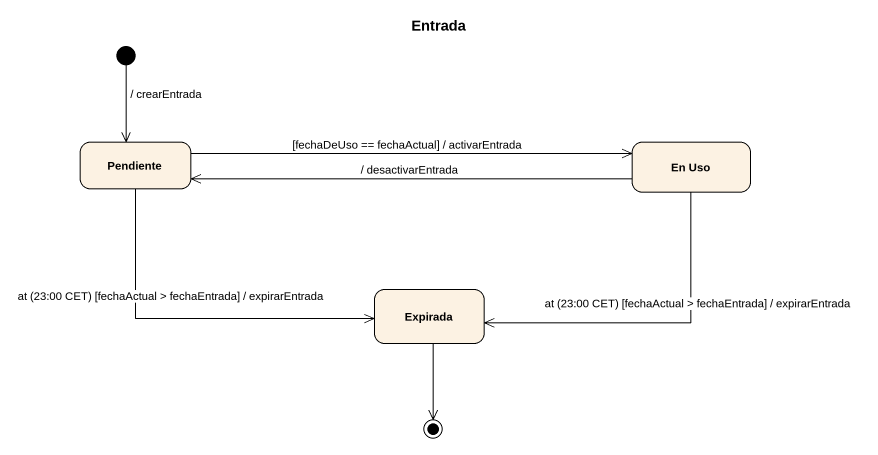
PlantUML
@startuml
title Entrada
hide empty description
state Pendiente
state "En Uso" as En_Uso
state Expirada
[*] --> Pendiente : / crearEntrada
Pendiente -right-> En_Uso : [fechaDeUso == fechaActual] / activarEntrada
Pendiente -right-> Expirada : at (23:00 CET) [fechaActual > fechaEntrada] / expirarEntrada
En_Uso -left-> Pendiente : / desactivarEntrada
En_Uso -left-> Expirada : at (23:00 CET) [fechaActual > fechaEntrada] / expirarEntrada
Expirada --> [*]
@enduml
